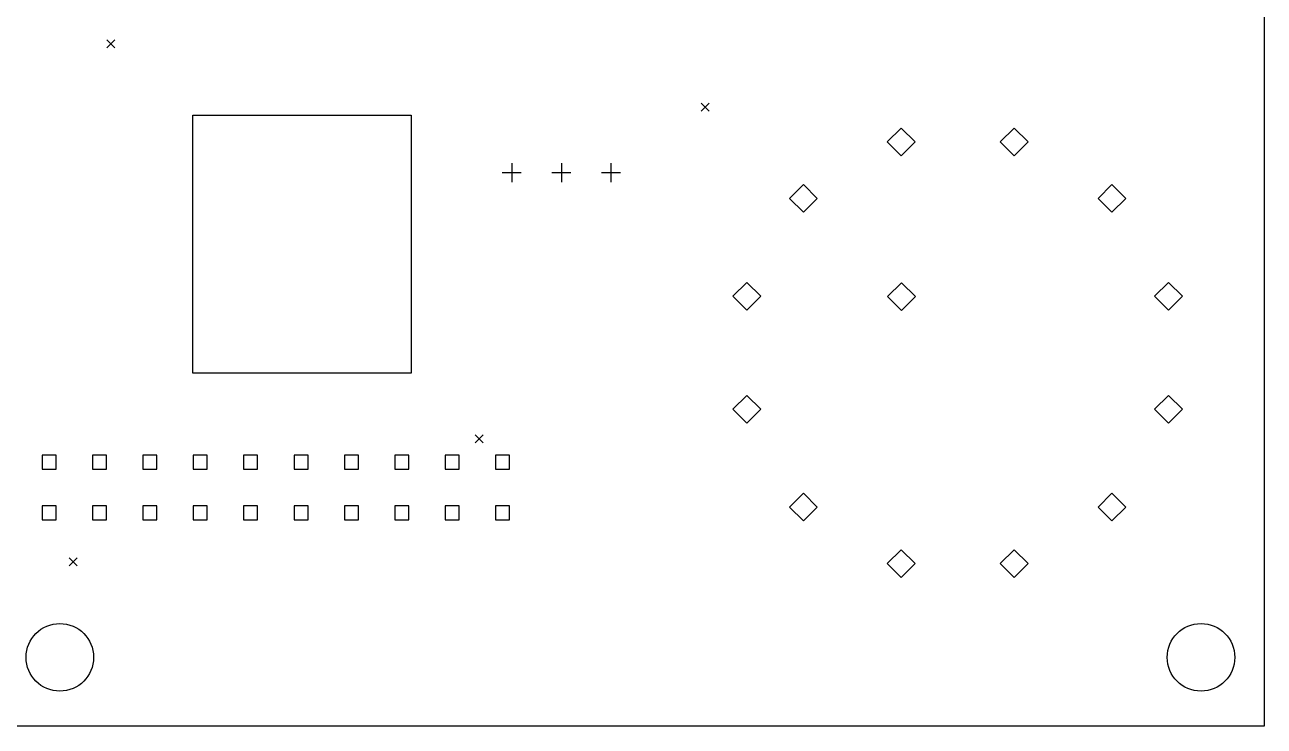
# Model space of a CAD drawing. Extents: x 66 to 189, y -161 to -36.
# Drawn here: x 126.3 to 188.8, y -142.7 to -107.4 of the extents above; entities that cross this region are included whole.
import ezdxf

# ---------------------------------------------------------------- set-up
doc = ezdxf.new("R2010")
doc.units = 0
doc.layers.add('BLACK', color=7, linetype='CONTINUOUS')

msp = doc.modelspace()

# ---------------------------------------------------------------- linework, layer by layer
at = {"layer": 'BLACK', "linetype": 'CONTINUOUS'}
for p, q in [((188.8, -35.6), (188.8, -142.7)), ((130.4633, -108.1142), (130.8633, -108.5142)), ((130.8633, -108.1142), (130.4633, -108.5142)), ((160.424, -111.3023), (160.824, -111.7023)), ((160.824, -111.3023), (160.424, -111.7023)), ((134.8, -111.9), (145.8, -111.9)), ((134.8, -124.9), (134.8, -111.9)), ((145.8, -111.9), (145.8, -124.9)), ((170.503, -112.553), (169.803, -113.253)), ((171.203, -113.253), (170.503, -112.553)), ((176.197, -112.553), (175.497, -113.253)), ((176.897, -113.253), (176.197, -112.553)), ((169.803, -113.253), (170.503, -113.953)), ((170.503, -113.953), (171.203, -113.253)), ((175.497, -113.253), (176.197, -113.953)), ((176.197, -113.953), (176.897, -113.253)), ((150.4, -114.8), (151.35, -114.8)), ((150.875, -114.325), (150.875, -115.275)), ((152.9, -114.8), (153.85, -114.8)), ((153.375, -114.325), (153.375, -115.275)), ((155.4, -114.8), (156.35, -114.8)), ((155.875, -114.325), (155.875, -115.275)), ((165.572, -115.4), (164.872, -116.1)), ((166.272, -116.1), (165.572, -115.4)), ((181.128, -115.4), (180.428, -116.1)), ((181.828, -116.1), (181.128, -115.4)), ((164.872, -116.1), (165.572, -116.8)), ((165.572, -116.8), (166.272, -116.1)), ((180.428, -116.1), (181.128, -116.8)), ((181.128, -116.8), (181.828, -116.1)), ((162.725, -120.331), (162.025, -121.031)), ((163.425, -121.031), (162.725, -120.331)), ((170.522, -120.35), (169.822, -121.05)), ((171.222, -121.05), (170.522, -120.35)), ((183.975, -120.331), (183.275, -121.031)), ((184.675, -121.031), (183.975, -120.331)), ((162.025, -121.031), (162.725, -121.731)), ((162.725, -121.731), (163.425, -121.031)), ((169.822, -121.05), (170.522, -121.75)), ((170.522, -121.75), (171.222, -121.05)), ((183.275, -121.031), (183.975, -121.731)), ((183.975, -121.731), (184.675, -121.031)), ((145.8, -124.9), (134.8, -124.9)), ((162.725, -126.025), (162.025, -126.725)), ((163.425, -126.725), (162.725, -126.025)), ((183.975, -126.025), (183.275, -126.725)), ((184.675, -126.725), (183.975, -126.025)), ((162.025, -126.725), (162.725, -127.425)), ((162.725, -127.425), (163.425, -126.725)), ((183.275, -126.725), (183.975, -127.425)), ((183.975, -127.425), (184.675, -126.725)), ((149.0391, -128.0233), (149.4391, -128.4233)), ((149.4391, -128.0233), (149.0391, -128.4233)), ((127.908557, -129.046443), (127.201443, -129.046443)), ((127.201443, -129.046443), (127.201443, -129.753557)), ((127.908557, -129.753557), (127.908557, -129.046443)), ((130.448557, -129.046443), (129.741443, -129.046443)), ((129.741443, -129.046443), (129.741443, -129.753557)), ((130.448557, -129.753557), (130.448557, -129.046443)), ((132.988557, -129.046443), (132.281443, -129.046443)), ((132.281443, -129.046443), (132.281443, -129.753557)), ((132.988557, -129.753557), (132.988557, -129.046443)), ((135.528557, -129.046443), (134.821443, -129.046443)), ((134.821443, -129.046443), (134.821443, -129.753557)), ((135.528557, -129.753557), (135.528557, -129.046443)), ((138.068557, -129.046443), (137.361443, -129.046443)), ((137.361443, -129.046443), (137.361443, -129.753557)), ((138.068557, -129.753557), (138.068557, -129.046443)), ((140.608557, -129.046443), (139.901443, -129.046443)), ((139.901443, -129.046443), (139.901443, -129.753557)), ((140.608557, -129.753557), (140.608557, -129.046443)), ((143.148557, -129.046443), (142.441443, -129.046443)), ((142.441443, -129.046443), (142.441443, -129.753557)), ((143.148557, -129.753557), (143.148557, -129.046443)), ((145.688557, -129.046443), (144.981443, -129.046443)), ((144.981443, -129.046443), (144.981443, -129.753557)), ((145.688557, -129.753557), (145.688557, -129.046443)), ((148.228557, -129.046443), (147.521443, -129.046443)), ((147.521443, -129.046443), (147.521443, -129.753557)), ((148.228557, -129.753557), (148.228557, -129.046443)), ((150.768557, -129.046443), (150.061443, -129.046443)), ((150.061443, -129.046443), (150.061443, -129.753557)), ((150.768557, -129.753557), (150.768557, -129.046443)), ((127.201443, -129.753557), (127.908557, -129.753557)), ((129.741443, -129.753557), (130.448557, -129.753557)), ((132.281443, -129.753557), (132.988557, -129.753557)), ((134.821443, -129.753557), (135.528557, -129.753557)), ((137.361443, -129.753557), (138.068557, -129.753557)), ((139.901443, -129.753557), (140.608557, -129.753557)), ((142.441443, -129.753557), (143.148557, -129.753557)), ((144.981443, -129.753557), (145.688557, -129.753557)), ((147.521443, -129.753557), (148.228557, -129.753557)), ((150.061443, -129.753557), (150.768557, -129.753557)), ((165.572, -130.956), (164.872, -131.656)), ((166.272, -131.656), (165.572, -130.956)), ((181.128, -130.956), (180.428, -131.656)), ((181.828, -131.656), (181.128, -130.956)), ((127.908557, -131.586443), (127.201443, -131.586443)), ((127.201443, -131.586443), (127.201443, -132.293557)), ((127.908557, -132.293557), (127.908557, -131.586443)), ((130.448557, -131.586443), (129.741443, -131.586443)), ((129.741443, -131.586443), (129.741443, -132.293557)), ((130.448557, -132.293557), (130.448557, -131.586443)), ((132.988557, -131.586443), (132.281443, -131.586443)), ((132.281443, -131.586443), (132.281443, -132.293557)), ((132.988557, -132.293557), (132.988557, -131.586443)), ((135.528557, -131.586443), (134.821443, -131.586443)), ((134.821443, -131.586443), (134.821443, -132.293557)), ((135.528557, -132.293557), (135.528557, -131.586443)), ((138.068557, -131.586443), (137.361443, -131.586443)), ((137.361443, -131.586443), (137.361443, -132.293557)), ((138.068557, -132.293557), (138.068557, -131.586443)), ((140.608557, -131.586443), (139.901443, -131.586443)), ((139.901443, -131.586443), (139.901443, -132.293557)), ((140.608557, -132.293557), (140.608557, -131.586443)), ((143.148557, -131.586443), (142.441443, -131.586443)), ((142.441443, -131.586443), (142.441443, -132.293557)), ((143.148557, -132.293557), (143.148557, -131.586443)), ((145.688557, -131.586443), (144.981443, -131.586443)), ((144.981443, -131.586443), (144.981443, -132.293557)), ((145.688557, -132.293557), (145.688557, -131.586443)), ((148.228557, -131.586443), (147.521443, -131.586443)), ((147.521443, -131.586443), (147.521443, -132.293557)), ((148.228557, -132.293557), (148.228557, -131.586443)), ((150.768557, -131.586443), (150.061443, -131.586443)), ((150.061443, -131.586443), (150.061443, -132.293557)), ((150.768557, -132.293557), (150.768557, -131.586443)), ((164.872, -131.656), (165.572, -132.356)), ((165.572, -132.356), (166.272, -131.656)), ((180.428, -131.656), (181.128, -132.356)), ((181.128, -132.356), (181.828, -131.656)), ((127.201443, -132.293557), (127.908557, -132.293557)), ((129.741443, -132.293557), (130.448557, -132.293557)), ((132.281443, -132.293557), (132.988557, -132.293557)), ((134.821443, -132.293557), (135.528557, -132.293557)), ((137.361443, -132.293557), (138.068557, -132.293557)), ((139.901443, -132.293557), (140.608557, -132.293557)), ((142.441443, -132.293557), (143.148557, -132.293557)), ((144.981443, -132.293557), (145.688557, -132.293557)), ((147.521443, -132.293557), (148.228557, -132.293557)), ((150.061443, -132.293557), (150.768557, -132.293557)), ((128.5708, -134.2168), (128.9708, -134.6168)), ((128.9708, -134.2168), (128.5708, -134.6168)), ((170.503, -133.803), (169.803, -134.503)), ((171.203, -134.503), (170.503, -133.803)), ((176.197, -133.803), (175.497, -134.503)), ((176.897, -134.503), (176.197, -133.803)), ((169.803, -134.503), (170.503, -135.203)), ((170.503, -135.203), (171.203, -134.503)), ((175.497, -134.503), (176.197, -135.203)), ((176.197, -135.203), (176.897, -134.503)), ((188.8, -142.7), (67.4, -142.7))]:
    msp.add_line(p, q, dxfattribs=at)
at = {"layer": 'BLACK'}
for centre in [(128.1, -139.23), (185.615, -139.23)]:
    msp.add_circle(centre, 1.703884, dxfattribs=at)

doc.saveas('drawing.dxf')
